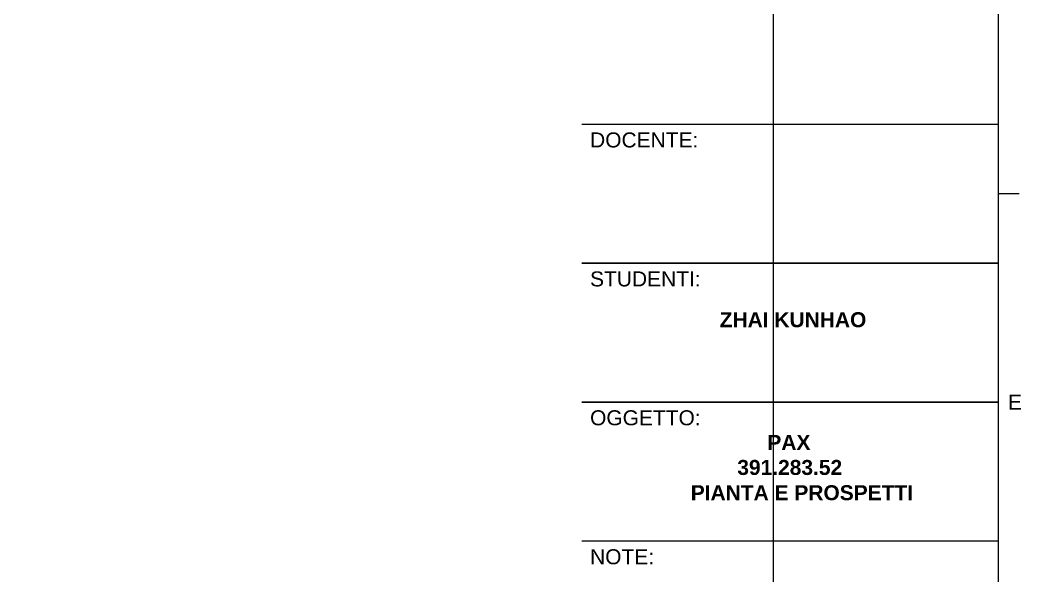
# Paper-space layout 'A730' of a CAD drawing. Header units: centimetres. Extents: x -398 to 580, y 3 to 433.
# Drawn here: x 456.7 to 576.8, y 135.2 to 201.9 of the extents above; entities that cross this region are included whole.
import ezdxf
from ezdxf.enums import TextEntityAlignment as Align

# ---------------------------------------------------------------- set-up
doc = ezdxf.new("R2010")
doc.units = ezdxf.units.CM
doc.layers.add('G-ANNO-NPLT', color=2, linetype='Continuous', lineweight=18, plot=False)
doc.layers.add('G-ANNO-TEXT', color=3, linetype='Continuous', lineweight=18)
doc.layers.add('G-ANNO-TTLB', color=3, linetype='Continuous', lineweight=18)
doc.styles.add('ARIAL', font='arial.ttf')
doc.styles.add('ARIAL-BOLD', font='arialbd.ttf')

# ---------------------------------------------------------------- blocks, each defined once
blk = doc.blocks.new('BLOCK_TITLE')
at = {"layer": 'G-ANNO-TTLB', "const_width": 0.18}
for points in [[(0, 183.33), (-50, 183.33)], [(0, 166.67), (-50, 166.67)], [(-50, 166.67), (0, 166.67)], [(-50, 150), (0, 150)], [(-50, 150), (0, 150)], [(-50, 150), (0, 150)], [(-50, 150), (0, 150)], [(-50, 133.33), (0, 133.33)]]:
    blk.add_lwpolyline(points, dxfattribs=at)
at = {"layer": 'G-ANNO-TEXT', "style": 'ARIAL'}
for s, p in [('DOCENTE:', (-49, 182.35)), ('STUDENTI:', (-49, 165.68)), ('OGGETTO:', (-49, 149.02)), ('NOTE:', (-49, 132.35))]:
    blk.add_text(s, height=1.8, dxfattribs=at).set_placement(p, align=Align.TOP_LEFT)
at = {"layer": 'G-ANNO-TEXT', "style": 'ARIAL-BOLD'}
for tag, p, height in [('PROJECT_TITLE_001', (-41.2, 228.22), 3.6), ('PROJECT_TITLE_002', (-36.08, 222.16), 3.6), ('PROJECT_TITLE_003', (-34.58, 216.1), 3.6), ('STUDENTS_001', (-30.84, 153.05), 1.8), ('DRAWING_TITLE_001', (-32.36, 142.66), 1.8), ('NOTES_001', (-25.17, 124.1), 1.8), ('FILENAME_001', (-35.85, 109.02), 1.8)]:
    blk.add_attdef(tag, p, '', height=height, dxfattribs=at)
at = {"layer": 'G-ANNO-TEXT', "style": 'ARIAL-BOLD', "flags": 2}
for tag, p in [('CLASS_001', (-38.72, 194.27)), ('CLASS_002', (-34.96, 191.24)), ('PROFESSOR_001', (-35.55, 175.36))]:
    blk.add_attdef(tag, p, '', height=1.8, dxfattribs=at)
at = {"layer": 'G-ANNO-TEXT', "style": 'ARIAL-BOLD'}
for tag, p in [('VERSION_9', (-49, 92.5)), ('VERSION_8', (-49, 87.5)), ('VERSION_7', (-49, 82.5)), ('VERSION_6', (-49, 77.5)), ('VERSION_5', (-49, 72.5)), ('VERSION_4', (-49, 67.5)), ('VERSION_3', (-49, 62.5)), ('VERSION_2', (-49, 57.5)), ('VERSION_1', (-49, 52.5)), ('SHEET_TOTAL', (-5.68, 47.98)), ('DATE', (-39.01, 5.53)), ('REV', (-39.01, 2.51))]:
    blk.add_attdef(tag, text='', height=1.8, dxfattribs=at).set_placement(p, align=Align.MIDDLE_LEFT)
for tag, p in [('DATA_9', (-2.81, 92.5)), ('DATA_8', (-2.81, 87.5)), ('DATA_7', (-2.81, 82.5)), ('DATA_6', (-2.81, 77.5)), ('DATA_5', (-2.81, 72.5)), ('DATA_4', (-2.81, 67.5)), ('DATA_3', (-2.81, 62.5)), ('DATA_2', (-2.81, 57.5)), ('DATA_1', (-2.81, 52.5)), ('SHEET_COPY', (-11.42, 47.98)), ('SCALE', (-4.42, 5.53))]:
    blk.add_attdef(tag, text='', height=1.8, dxfattribs=at).set_placement(p, align=Align.MIDDLE_RIGHT)
blk.add_attdef('SHEET', text='', height=9.6, dxfattribs=at).set_placement((-25, 25), align=Align.MIDDLE_CENTER)

psp = doc.layouts.new('A730')

# ---------------------------------------------------------------- linework, layer by layer
at = {"layer": 'G-ANNO-NPLT'}
psp.add_lwpolyline([(40.3564, 396.8467), (547.1026, 396.8467), (547.1026, 19.9643), (40.3564, 19.9643)], close=True, dxfattribs=at)
at = {"layer": 'G-ANNO-TTLB'}
psp.add_line((574.1359, 6.6803), (574.1359, 405.096), dxfattribs=at)
at = {"layer": 'G-ANNO-TTLB', "const_width": 0.18, "flags": 128}
psp.add_lwpolyline([(576.6359, 181.096), (574.1359, 181.096)], dxfattribs=at)

# ---------------------------------------------------------------- texts
at = {"layer": 'G-ANNO-TEXT', "style": 'ARIAL'}
psp.add_text('E', height=1.8, dxfattribs=at).set_placement((576.1193, 156.096), align=Align.MIDDLE_CENTER)

# ---------------------------------------------------------------- next in the draw order: block references
ref = psp.add_blockref('BLOCK_TITLE', (574.1359, 6.096))
ref.add_attrib('DRAWING_TITLE_001', 'PAX', (546.4083, 150.3679), dxfattribs={"layer": 'G-ANNO-TEXT', "height": 1.8, "style": 'ARIAL-BOLD'})
ref.add_attrib('STUDENTS_001', 'ZHAI KUNHAO', (540.6909, 165.0815), dxfattribs={"layer": 'G-ANNO-TEXT', "height": 1.8, "style": 'ARIAL-BOLD'})
ref.add_attrib('DRAWING_TITLE_002', '391.283.52', (542.8065, 147.3606), dxfattribs={"layer": 'G-ANNO-TEXT', "height": 1.8, "style": 'ARIAL-BOLD'})
ref.add_attrib('DRAWING_TITLE_003', '    PIANTA E PROSPETTI', (534.4247, 144.3299), dxfattribs={"layer": 'G-ANNO-TEXT', "height": 1.8, "style": 'ARIAL-BOLD'})

doc.saveas('drawing.dxf')
